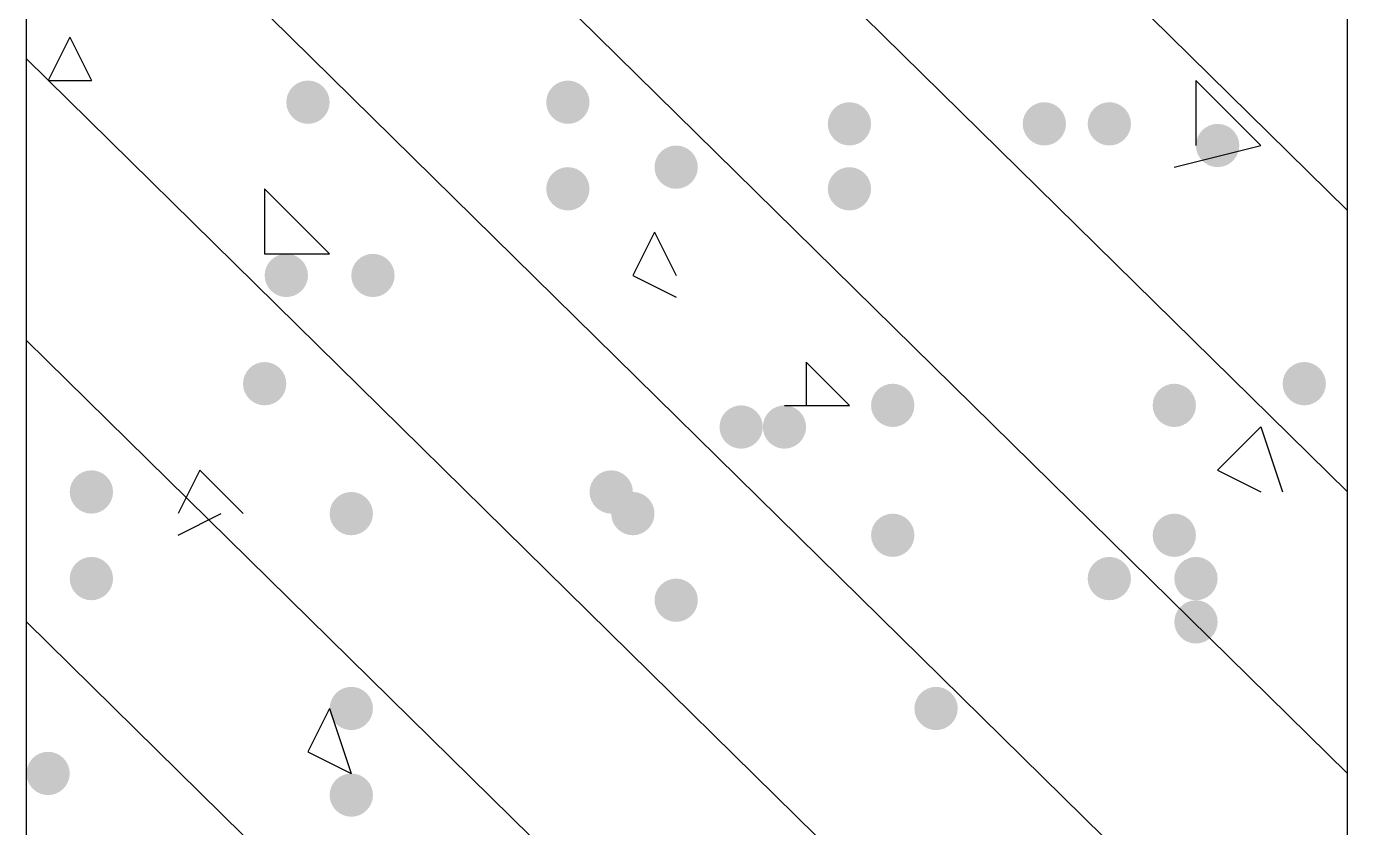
# Model space of a CAD drawing. Header units: inches. Extents: x 11 to 286, y 6 to 196.
# Drawn here: x 184.841 to 187.424, y 101.17 to 102.736 of the extents above; entities that cross this region are included whole.
import ezdxf

# ---------------------------------------------------------------- set-up
doc = ezdxf.new("R2010")
doc.units = ezdxf.units.IN
doc.header["$MEASUREMENT"] = 0
doc.layers.add('PDF_几何图形', color=7, linetype='Continuous')
doc.layers.add('PDF_实体填充', color=7, linetype='Continuous', true_color=0xffffff)

msp = doc.modelspace()

# ---------------------------------------------------------------- hatches: boundary and pattern name
at = {"layer": 'PDF_实体填充', "transparency": 33554559}
h = msp.add_hatch(color=7, dxfattribs=at)
edge = h.paths.add_edge_path(flags=0)
edge.add_spline(control_points=[(185.4341, 102.5878), (185.4341, 102.5645), (185.4151, 102.5454), (185.3918, 102.5454)], knot_values=[0, 0, 0, 0, 1, 1, 1, 1], degree=3, periodic=0)
edge.add_spline(control_points=[(185.3918, 102.5454), (185.3685, 102.5454), (185.3494, 102.5645), (185.3494, 102.5878)], knot_values=[0, 0, 0, 0, 1, 1, 1, 1], degree=3, periodic=0)
edge.add_line((185.3494, 102.5878), (185.3494, 102.5878))
edge.add_spline(control_points=[(185.3494, 102.5878), (185.3494, 102.6111), (185.3685, 102.6301), (185.3918, 102.6301)], knot_values=[0, 0, 0, 0, 1, 1, 1, 1], degree=3, periodic=0)
edge.add_spline(control_points=[(185.3918, 102.6301), (185.4151, 102.6301), (185.4341, 102.6111), (185.4341, 102.5878)], knot_values=[0, 0, 0, 0, 1, 1, 1, 1], degree=3, periodic=0)
edge.add_line((185.4341, 102.5878), (185.4341, 102.5878))
edge.add_line((185.4341, 102.5878), (185.4341, 102.5878))
h = msp.add_hatch(color=7, dxfattribs=at)
edge = h.paths.add_edge_path(flags=0)
edge.add_spline(control_points=[(185.9421, 102.5878), (185.9421, 102.5645), (185.9231, 102.5454), (185.8998, 102.5454)], knot_values=[0, 0, 0, 0, 1, 1, 1, 1], degree=3, periodic=0)
edge.add_spline(control_points=[(185.8998, 102.5454), (185.8765, 102.5454), (185.8574, 102.5645), (185.8574, 102.5878)], knot_values=[0, 0, 0, 0, 1, 1, 1, 1], degree=3, periodic=0)
edge.add_line((185.8574, 102.5878), (185.8574, 102.5878))
edge.add_spline(control_points=[(185.8574, 102.5878), (185.8574, 102.6111), (185.8765, 102.6301), (185.8998, 102.6301)], knot_values=[0, 0, 0, 0, 1, 1, 1, 1], degree=3, periodic=0)
edge.add_spline(control_points=[(185.8998, 102.6301), (185.9231, 102.6301), (185.9421, 102.6111), (185.9421, 102.5878)], knot_values=[0, 0, 0, 0, 1, 1, 1, 1], degree=3, periodic=0)
edge.add_line((185.9421, 102.5878), (185.9421, 102.5878))
edge.add_line((185.9421, 102.5878), (185.9421, 102.5878))
h = msp.add_hatch(color=7, dxfattribs=at)
edge = h.paths.add_edge_path(flags=0)
edge.add_spline(control_points=[(186.4924, 102.5454), (186.4924, 102.5222), (186.4734, 102.5031), (186.4501, 102.5031)], knot_values=[0, 0, 0, 0, 1, 1, 1, 1], degree=3, periodic=0)
edge.add_spline(control_points=[(186.4501, 102.5031), (186.4268, 102.5031), (186.4078, 102.5222), (186.4078, 102.5454)], knot_values=[0, 0, 0, 0, 1, 1, 1, 1], degree=3, periodic=0)
edge.add_line((186.4078, 102.5454), (186.4078, 102.5454))
edge.add_spline(control_points=[(186.4078, 102.5454), (186.4078, 102.5687), (186.4268, 102.5878), (186.4501, 102.5878)], knot_values=[0, 0, 0, 0, 1, 1, 1, 1], degree=3, periodic=0)
edge.add_spline(control_points=[(186.4501, 102.5878), (186.4734, 102.5878), (186.4924, 102.5687), (186.4924, 102.5454)], knot_values=[0, 0, 0, 0, 1, 1, 1, 1], degree=3, periodic=0)
edge.add_line((186.4924, 102.5454), (186.4924, 102.5454))
edge.add_line((186.4924, 102.5454), (186.4924, 102.5454))
h = msp.add_hatch(color=7, dxfattribs=at)
edge = h.paths.add_edge_path(flags=0)
edge.add_spline(control_points=[(186.8734, 102.5454), (186.8734, 102.5222), (186.8544, 102.5031), (186.8311, 102.5031)], knot_values=[0, 0, 0, 0, 1, 1, 1, 1], degree=3, periodic=0)
edge.add_spline(control_points=[(186.8311, 102.5031), (186.8078, 102.5031), (186.7888, 102.5222), (186.7888, 102.5454)], knot_values=[0, 0, 0, 0, 1, 1, 1, 1], degree=3, periodic=0)
edge.add_line((186.7888, 102.5454), (186.7888, 102.5454))
edge.add_spline(control_points=[(186.7888, 102.5454), (186.7888, 102.5687), (186.8078, 102.5878), (186.8311, 102.5878)], knot_values=[0, 0, 0, 0, 1, 1, 1, 1], degree=3, periodic=0)
edge.add_spline(control_points=[(186.8311, 102.5878), (186.8544, 102.5878), (186.8734, 102.5687), (186.8734, 102.5454)], knot_values=[0, 0, 0, 0, 1, 1, 1, 1], degree=3, periodic=0)
edge.add_line((186.8734, 102.5454), (186.8734, 102.5454))
edge.add_line((186.8734, 102.5454), (186.8734, 102.5454))
h = msp.add_hatch(color=7, dxfattribs=at)
edge = h.paths.add_edge_path(flags=0)
edge.add_spline(control_points=[(187.0004, 102.5454), (187.0004, 102.5222), (186.9814, 102.5031), (186.9581, 102.5031)], knot_values=[0, 0, 0, 0, 1, 1, 1, 1], degree=3, periodic=0)
edge.add_spline(control_points=[(186.9581, 102.5031), (186.9348, 102.5031), (186.9158, 102.5222), (186.9158, 102.5454)], knot_values=[0, 0, 0, 0, 1, 1, 1, 1], degree=3, periodic=0)
edge.add_line((186.9158, 102.5454), (186.9158, 102.5454))
edge.add_spline(control_points=[(186.9158, 102.5454), (186.9158, 102.5687), (186.9348, 102.5878), (186.9581, 102.5878)], knot_values=[0, 0, 0, 0, 1, 1, 1, 1], degree=3, periodic=0)
edge.add_spline(control_points=[(186.9581, 102.5878), (186.9814, 102.5878), (187.0004, 102.5687), (187.0004, 102.5454)], knot_values=[0, 0, 0, 0, 1, 1, 1, 1], degree=3, periodic=0)
edge.add_line((187.0004, 102.5454), (187.0004, 102.5454))
edge.add_line((187.0004, 102.5454), (187.0004, 102.5454))
h = msp.add_hatch(color=7, dxfattribs=at)
edge = h.paths.add_edge_path(flags=0)
edge.add_spline(control_points=[(187.2121, 102.5031), (187.2121, 102.4798), (187.1931, 102.4608), (187.1698, 102.4608)], knot_values=[0, 0, 0, 0, 1, 1, 1, 1], degree=3, periodic=0)
edge.add_spline(control_points=[(187.1698, 102.4608), (187.1465, 102.4608), (187.1274, 102.4798), (187.1274, 102.5031)], knot_values=[0, 0, 0, 0, 1, 1, 1, 1], degree=3, periodic=0)
edge.add_line((187.1274, 102.5031), (187.1274, 102.5031))
edge.add_spline(control_points=[(187.1274, 102.5031), (187.1274, 102.5264), (187.1465, 102.5454), (187.1698, 102.5454)], knot_values=[0, 0, 0, 0, 1, 1, 1, 1], degree=3, periodic=0)
edge.add_spline(control_points=[(187.1698, 102.5454), (187.1931, 102.5454), (187.2121, 102.5264), (187.2121, 102.5031)], knot_values=[0, 0, 0, 0, 1, 1, 1, 1], degree=3, periodic=0)
edge.add_line((187.2121, 102.5031), (187.2121, 102.5031))
edge.add_line((187.2121, 102.5031), (187.2121, 102.5031))
h = msp.add_hatch(color=7, dxfattribs=at)
edge = h.paths.add_edge_path(flags=0)
edge.add_spline(control_points=[(186.1538, 102.4608), (186.1538, 102.4375), (186.1347, 102.4184), (186.1114, 102.4184)], knot_values=[0, 0, 0, 0, 1, 1, 1, 1], degree=3, periodic=0)
edge.add_spline(control_points=[(186.1114, 102.4184), (186.0882, 102.4184), (186.0691, 102.4375), (186.0691, 102.4608)], knot_values=[0, 0, 0, 0, 1, 1, 1, 1], degree=3, periodic=0)
edge.add_line((186.0691, 102.4608), (186.0691, 102.4608))
edge.add_spline(control_points=[(186.0691, 102.4608), (186.0691, 102.4841), (186.0882, 102.5031), (186.1114, 102.5031)], knot_values=[0, 0, 0, 0, 1, 1, 1, 1], degree=3, periodic=0)
edge.add_spline(control_points=[(186.1114, 102.5031), (186.1347, 102.5031), (186.1538, 102.4841), (186.1538, 102.4608)], knot_values=[0, 0, 0, 0, 1, 1, 1, 1], degree=3, periodic=0)
edge.add_line((186.1538, 102.4608), (186.1538, 102.4608))
edge.add_line((186.1538, 102.4608), (186.1538, 102.4608))
h = msp.add_hatch(color=7, dxfattribs=at)
edge = h.paths.add_edge_path(flags=0)
edge.add_spline(control_points=[(185.9421, 102.4184), (185.9421, 102.3952), (185.9231, 102.3761), (185.8998, 102.3761)], knot_values=[0, 0, 0, 0, 1, 1, 1, 1], degree=3, periodic=0)
edge.add_spline(control_points=[(185.8998, 102.3761), (185.8765, 102.3761), (185.8574, 102.3952), (185.8574, 102.4184)], knot_values=[0, 0, 0, 0, 1, 1, 1, 1], degree=3, periodic=0)
edge.add_line((185.8574, 102.4184), (185.8574, 102.4184))
edge.add_spline(control_points=[(185.8574, 102.4184), (185.8574, 102.4417), (185.8765, 102.4608), (185.8998, 102.4608)], knot_values=[0, 0, 0, 0, 1, 1, 1, 1], degree=3, periodic=0)
edge.add_spline(control_points=[(185.8998, 102.4608), (185.9231, 102.4608), (185.9421, 102.4417), (185.9421, 102.4184)], knot_values=[0, 0, 0, 0, 1, 1, 1, 1], degree=3, periodic=0)
edge.add_line((185.9421, 102.4184), (185.9421, 102.4184))
edge.add_line((185.9421, 102.4184), (185.9421, 102.4184))
h = msp.add_hatch(color=7, dxfattribs=at)
edge = h.paths.add_edge_path(flags=0)
edge.add_spline(control_points=[(186.4924, 102.4184), (186.4924, 102.3952), (186.4734, 102.3761), (186.4501, 102.3761)], knot_values=[0, 0, 0, 0, 1, 1, 1, 1], degree=3, periodic=0)
edge.add_spline(control_points=[(186.4501, 102.3761), (186.4268, 102.3761), (186.4078, 102.3952), (186.4078, 102.4184)], knot_values=[0, 0, 0, 0, 1, 1, 1, 1], degree=3, periodic=0)
edge.add_line((186.4078, 102.4184), (186.4078, 102.4184))
edge.add_spline(control_points=[(186.4078, 102.4184), (186.4078, 102.4417), (186.4268, 102.4608), (186.4501, 102.4608)], knot_values=[0, 0, 0, 0, 1, 1, 1, 1], degree=3, periodic=0)
edge.add_spline(control_points=[(186.4501, 102.4608), (186.4734, 102.4608), (186.4924, 102.4417), (186.4924, 102.4184)], knot_values=[0, 0, 0, 0, 1, 1, 1, 1], degree=3, periodic=0)
edge.add_line((186.4924, 102.4184), (186.4924, 102.4184))
edge.add_line((186.4924, 102.4184), (186.4924, 102.4184))
h = msp.add_hatch(color=7, dxfattribs=at)
edge = h.paths.add_edge_path(flags=0)
edge.add_spline(control_points=[(185.3918, 102.2491), (185.3918, 102.2258), (185.3727, 102.2068), (185.3494, 102.2068)], knot_values=[0, 0, 0, 0, 1, 1, 1, 1], degree=3, periodic=0)
edge.add_spline(control_points=[(185.3494, 102.2068), (185.3262, 102.2068), (185.3071, 102.2258), (185.3071, 102.2491)], knot_values=[0, 0, 0, 0, 1, 1, 1, 1], degree=3, periodic=0)
edge.add_line((185.3071, 102.2491), (185.3071, 102.2491))
edge.add_spline(control_points=[(185.3071, 102.2491), (185.3071, 102.2724), (185.3262, 102.2914), (185.3494, 102.2914)], knot_values=[0, 0, 0, 0, 1, 1, 1, 1], degree=3, periodic=0)
edge.add_spline(control_points=[(185.3494, 102.2914), (185.3727, 102.2914), (185.3918, 102.2724), (185.3918, 102.2491)], knot_values=[0, 0, 0, 0, 1, 1, 1, 1], degree=3, periodic=0)
edge.add_line((185.3918, 102.2491), (185.3918, 102.2491))
edge.add_line((185.3918, 102.2491), (185.3918, 102.2491))
h = msp.add_hatch(color=7, dxfattribs=at)
edge = h.paths.add_edge_path(flags=0)
edge.add_spline(control_points=[(185.5611, 102.2491), (185.5611, 102.2258), (185.5421, 102.2068), (185.5188, 102.2068)], knot_values=[0, 0, 0, 0, 1, 1, 1, 1], degree=3, periodic=0)
edge.add_spline(control_points=[(185.5188, 102.2068), (185.4955, 102.2068), (185.4764, 102.2258), (185.4764, 102.2491)], knot_values=[0, 0, 0, 0, 1, 1, 1, 1], degree=3, periodic=0)
edge.add_line((185.4764, 102.2491), (185.4764, 102.2491))
edge.add_spline(control_points=[(185.4764, 102.2491), (185.4764, 102.2724), (185.4955, 102.2914), (185.5188, 102.2914)], knot_values=[0, 0, 0, 0, 1, 1, 1, 1], degree=3, periodic=0)
edge.add_spline(control_points=[(185.5188, 102.2914), (185.5421, 102.2914), (185.5611, 102.2724), (185.5611, 102.2491)], knot_values=[0, 0, 0, 0, 1, 1, 1, 1], degree=3, periodic=0)
edge.add_line((185.5611, 102.2491), (185.5611, 102.2491))
edge.add_line((185.5611, 102.2491), (185.5611, 102.2491))
h = msp.add_hatch(color=7, dxfattribs=at)
edge = h.paths.add_edge_path(flags=0)
edge.add_spline(control_points=[(185.3494, 102.0374), (185.3494, 102.0142), (185.3304, 101.9951), (185.3071, 101.9951)], knot_values=[0, 0, 0, 0, 1, 1, 1, 1], degree=3, periodic=0)
edge.add_spline(control_points=[(185.3071, 101.9951), (185.2838, 101.9951), (185.2648, 102.0142), (185.2648, 102.0374)], knot_values=[0, 0, 0, 0, 1, 1, 1, 1], degree=3, periodic=0)
edge.add_line((185.2648, 102.0374), (185.2648, 102.0374))
edge.add_spline(control_points=[(185.2648, 102.0374), (185.2648, 102.0607), (185.2838, 102.0798), (185.3071, 102.0798)], knot_values=[0, 0, 0, 0, 1, 1, 1, 1], degree=3, periodic=0)
edge.add_spline(control_points=[(185.3071, 102.0798), (185.3304, 102.0798), (185.3494, 102.0607), (185.3494, 102.0374)], knot_values=[0, 0, 0, 0, 1, 1, 1, 1], degree=3, periodic=0)
edge.add_line((185.3494, 102.0374), (185.3494, 102.0374))
edge.add_line((185.3494, 102.0374), (185.3494, 102.0374))
h = msp.add_hatch(color=7, dxfattribs=at)
edge = h.paths.add_edge_path(flags=0)
edge.add_spline(control_points=[(187.3814, 102.0374), (187.3814, 102.0142), (187.3624, 101.9951), (187.3391, 101.9951)], knot_values=[0, 0, 0, 0, 1, 1, 1, 1], degree=3, periodic=0)
edge.add_spline(control_points=[(187.3391, 101.9951), (187.3158, 101.9951), (187.2968, 102.0142), (187.2968, 102.0374)], knot_values=[0, 0, 0, 0, 1, 1, 1, 1], degree=3, periodic=0)
edge.add_line((187.2968, 102.0374), (187.2968, 102.0374))
edge.add_spline(control_points=[(187.2968, 102.0374), (187.2968, 102.0607), (187.3158, 102.0798), (187.3391, 102.0798)], knot_values=[0, 0, 0, 0, 1, 1, 1, 1], degree=3, periodic=0)
edge.add_spline(control_points=[(187.3391, 102.0798), (187.3624, 102.0798), (187.3814, 102.0607), (187.3814, 102.0374)], knot_values=[0, 0, 0, 0, 1, 1, 1, 1], degree=3, periodic=0)
edge.add_line((187.3814, 102.0374), (187.3814, 102.0374))
edge.add_line((187.3814, 102.0374), (187.3814, 102.0374))
h = msp.add_hatch(color=7, dxfattribs=at)
edge = h.paths.add_edge_path(flags=0)
edge.add_spline(control_points=[(186.5771, 101.9951), (186.5771, 101.9718), (186.5581, 101.9528), (186.5348, 101.9528)], knot_values=[0, 0, 0, 0, 1, 1, 1, 1], degree=3, periodic=0)
edge.add_spline(control_points=[(186.5348, 101.9528), (186.5115, 101.9528), (186.4924, 101.9718), (186.4924, 101.9951)], knot_values=[0, 0, 0, 0, 1, 1, 1, 1], degree=3, periodic=0)
edge.add_line((186.4924, 101.9951), (186.4924, 101.9951))
edge.add_spline(control_points=[(186.4924, 101.9951), (186.4924, 102.0184), (186.5115, 102.0374), (186.5348, 102.0374)], knot_values=[0, 0, 0, 0, 1, 1, 1, 1], degree=3, periodic=0)
edge.add_spline(control_points=[(186.5348, 102.0374), (186.5581, 102.0374), (186.5771, 102.0184), (186.5771, 101.9951)], knot_values=[0, 0, 0, 0, 1, 1, 1, 1], degree=3, periodic=0)
edge.add_line((186.5771, 101.9951), (186.5771, 101.9951))
edge.add_line((186.5771, 101.9951), (186.5771, 101.9951))
h = msp.add_hatch(color=7, dxfattribs=at)
edge = h.paths.add_edge_path(flags=0)
edge.add_spline(control_points=[(187.1274, 101.9951), (187.1274, 101.9718), (187.1084, 101.9528), (187.0851, 101.9528)], knot_values=[0, 0, 0, 0, 1, 1, 1, 1], degree=3, periodic=0)
edge.add_spline(control_points=[(187.0851, 101.9528), (187.0618, 101.9528), (187.0428, 101.9718), (187.0428, 101.9951)], knot_values=[0, 0, 0, 0, 1, 1, 1, 1], degree=3, periodic=0)
edge.add_line((187.0428, 101.9951), (187.0428, 101.9951))
edge.add_spline(control_points=[(187.0428, 101.9951), (187.0428, 102.0184), (187.0618, 102.0374), (187.0851, 102.0374)], knot_values=[0, 0, 0, 0, 1, 1, 1, 1], degree=3, periodic=0)
edge.add_spline(control_points=[(187.0851, 102.0374), (187.1084, 102.0374), (187.1274, 102.0184), (187.1274, 101.9951)], knot_values=[0, 0, 0, 0, 1, 1, 1, 1], degree=3, periodic=0)
edge.add_line((187.1274, 101.9951), (187.1274, 101.9951))
edge.add_line((187.1274, 101.9951), (187.1274, 101.9951))
h = msp.add_hatch(color=7, dxfattribs=at)
edge = h.paths.add_edge_path(flags=0)
edge.add_spline(control_points=[(186.2808, 101.9528), (186.2808, 101.9295), (186.2617, 101.9104), (186.2384, 101.9104)], knot_values=[0, 0, 0, 0, 1, 1, 1, 1], degree=3, periodic=0)
edge.add_spline(control_points=[(186.2384, 101.9104), (186.2152, 101.9104), (186.1961, 101.9295), (186.1961, 101.9528)], knot_values=[0, 0, 0, 0, 1, 1, 1, 1], degree=3, periodic=0)
edge.add_line((186.1961, 101.9528), (186.1961, 101.9528))
edge.add_spline(control_points=[(186.1961, 101.9528), (186.1961, 101.9761), (186.2152, 101.9951), (186.2384, 101.9951)], knot_values=[0, 0, 0, 0, 1, 1, 1, 1], degree=3, periodic=0)
edge.add_spline(control_points=[(186.2384, 101.9951), (186.2617, 101.9951), (186.2808, 101.9761), (186.2808, 101.9528)], knot_values=[0, 0, 0, 0, 1, 1, 1, 1], degree=3, periodic=0)
edge.add_line((186.2808, 101.9528), (186.2808, 101.9528))
edge.add_line((186.2808, 101.9528), (186.2808, 101.9528))
h = msp.add_hatch(color=7, dxfattribs=at)
edge = h.paths.add_edge_path(flags=0)
edge.add_spline(control_points=[(186.3654, 101.9528), (186.3654, 101.9295), (186.3464, 101.9104), (186.3231, 101.9104)], knot_values=[0, 0, 0, 0, 1, 1, 1, 1], degree=3, periodic=0)
edge.add_spline(control_points=[(186.3231, 101.9104), (186.2998, 101.9104), (186.2808, 101.9295), (186.2808, 101.9528)], knot_values=[0, 0, 0, 0, 1, 1, 1, 1], degree=3, periodic=0)
edge.add_line((186.2808, 101.9528), (186.2808, 101.9528))
edge.add_spline(control_points=[(186.2808, 101.9528), (186.2808, 101.9761), (186.2998, 101.9951), (186.3231, 101.9951)], knot_values=[0, 0, 0, 0, 1, 1, 1, 1], degree=3, periodic=0)
edge.add_spline(control_points=[(186.3231, 101.9951), (186.3464, 101.9951), (186.3654, 101.9761), (186.3654, 101.9528)], knot_values=[0, 0, 0, 0, 1, 1, 1, 1], degree=3, periodic=0)
edge.add_line((186.3654, 101.9528), (186.3654, 101.9528))
edge.add_line((186.3654, 101.9528), (186.3654, 101.9528))
h = msp.add_hatch(color=7, dxfattribs=at)
edge = h.paths.add_edge_path(flags=0)
edge.add_spline(control_points=[(185.0108, 101.8258), (185.0108, 101.8025), (184.9917, 101.7834), (184.9684, 101.7834)], knot_values=[0, 0, 0, 0, 1, 1, 1, 1], degree=3, periodic=0)
edge.add_spline(control_points=[(184.9684, 101.7834), (184.9452, 101.7834), (184.9261, 101.8025), (184.9261, 101.8258)], knot_values=[0, 0, 0, 0, 1, 1, 1, 1], degree=3, periodic=0)
edge.add_line((184.9261, 101.8258), (184.9261, 101.8258))
edge.add_spline(control_points=[(184.9261, 101.8258), (184.9261, 101.8491), (184.9452, 101.8681), (184.9684, 101.8681)], knot_values=[0, 0, 0, 0, 1, 1, 1, 1], degree=3, periodic=0)
edge.add_spline(control_points=[(184.9684, 101.8681), (184.9917, 101.8681), (185.0108, 101.8491), (185.0108, 101.8258)], knot_values=[0, 0, 0, 0, 1, 1, 1, 1], degree=3, periodic=0)
edge.add_line((185.0108, 101.8258), (185.0108, 101.8258))
edge.add_line((185.0108, 101.8258), (185.0108, 101.8258))
h = msp.add_hatch(color=7, dxfattribs=at)
edge = h.paths.add_edge_path(flags=0)
edge.add_spline(control_points=[(186.0268, 101.8258), (186.0268, 101.8025), (186.0077, 101.7834), (185.9844, 101.7834)], knot_values=[0, 0, 0, 0, 1, 1, 1, 1], degree=3, periodic=0)
edge.add_spline(control_points=[(185.9844, 101.7834), (185.9612, 101.7834), (185.9421, 101.8025), (185.9421, 101.8258)], knot_values=[0, 0, 0, 0, 1, 1, 1, 1], degree=3, periodic=0)
edge.add_line((185.9421, 101.8258), (185.9421, 101.8258))
edge.add_spline(control_points=[(185.9421, 101.8258), (185.9421, 101.8491), (185.9612, 101.8681), (185.9844, 101.8681)], knot_values=[0, 0, 0, 0, 1, 1, 1, 1], degree=3, periodic=0)
edge.add_spline(control_points=[(185.9844, 101.8681), (186.0077, 101.8681), (186.0268, 101.8491), (186.0268, 101.8258)], knot_values=[0, 0, 0, 0, 1, 1, 1, 1], degree=3, periodic=0)
edge.add_line((186.0268, 101.8258), (186.0268, 101.8258))
edge.add_line((186.0268, 101.8258), (186.0268, 101.8258))
h = msp.add_hatch(color=7, dxfattribs=at)
edge = h.paths.add_edge_path(flags=0)
edge.add_spline(control_points=[(185.5188, 101.7834), (185.5188, 101.7602), (185.4997, 101.7411), (185.4764, 101.7411)], knot_values=[0, 0, 0, 0, 1, 1, 1, 1], degree=3, periodic=0)
edge.add_spline(control_points=[(185.4764, 101.7411), (185.4532, 101.7411), (185.4341, 101.7602), (185.4341, 101.7834)], knot_values=[0, 0, 0, 0, 1, 1, 1, 1], degree=3, periodic=0)
edge.add_line((185.4341, 101.7834), (185.4341, 101.7834))
edge.add_spline(control_points=[(185.4341, 101.7834), (185.4341, 101.8067), (185.4532, 101.8258), (185.4764, 101.8258)], knot_values=[0, 0, 0, 0, 1, 1, 1, 1], degree=3, periodic=0)
edge.add_spline(control_points=[(185.4764, 101.8258), (185.4997, 101.8258), (185.5188, 101.8067), (185.5188, 101.7834)], knot_values=[0, 0, 0, 0, 1, 1, 1, 1], degree=3, periodic=0)
edge.add_line((185.5188, 101.7834), (185.5188, 101.7834))
edge.add_line((185.5188, 101.7834), (185.5188, 101.7834))
h = msp.add_hatch(color=7, dxfattribs=at)
edge = h.paths.add_edge_path(flags=0)
edge.add_spline(control_points=[(186.0691, 101.7834), (186.0691, 101.7602), (186.0501, 101.7411), (186.0268, 101.7411)], knot_values=[0, 0, 0, 0, 1, 1, 1, 1], degree=3, periodic=0)
edge.add_spline(control_points=[(186.0268, 101.7411), (186.0035, 101.7411), (185.9844, 101.7602), (185.9844, 101.7834)], knot_values=[0, 0, 0, 0, 1, 1, 1, 1], degree=3, periodic=0)
edge.add_line((185.9844, 101.7834), (185.9844, 101.7834))
edge.add_spline(control_points=[(185.9844, 101.7834), (185.9844, 101.8067), (186.0035, 101.8258), (186.0268, 101.8258)], knot_values=[0, 0, 0, 0, 1, 1, 1, 1], degree=3, periodic=0)
edge.add_spline(control_points=[(186.0268, 101.8258), (186.0501, 101.8258), (186.0691, 101.8067), (186.0691, 101.7834)], knot_values=[0, 0, 0, 0, 1, 1, 1, 1], degree=3, periodic=0)
edge.add_line((186.0691, 101.7834), (186.0691, 101.7834))
edge.add_line((186.0691, 101.7834), (186.0691, 101.7834))
h = msp.add_hatch(color=7, dxfattribs=at)
edge = h.paths.add_edge_path(flags=0)
edge.add_spline(control_points=[(186.5771, 101.7411), (186.5771, 101.7178), (186.5581, 101.6988), (186.5348, 101.6988)], knot_values=[0, 0, 0, 0, 1, 1, 1, 1], degree=3, periodic=0)
edge.add_spline(control_points=[(186.5348, 101.6988), (186.5115, 101.6988), (186.4924, 101.7178), (186.4924, 101.7411)], knot_values=[0, 0, 0, 0, 1, 1, 1, 1], degree=3, periodic=0)
edge.add_line((186.4924, 101.7411), (186.4924, 101.7411))
edge.add_spline(control_points=[(186.4924, 101.7411), (186.4924, 101.7644), (186.5115, 101.7834), (186.5348, 101.7834)], knot_values=[0, 0, 0, 0, 1, 1, 1, 1], degree=3, periodic=0)
edge.add_spline(control_points=[(186.5348, 101.7834), (186.5581, 101.7834), (186.5771, 101.7644), (186.5771, 101.7411)], knot_values=[0, 0, 0, 0, 1, 1, 1, 1], degree=3, periodic=0)
edge.add_line((186.5771, 101.7411), (186.5771, 101.7411))
edge.add_line((186.5771, 101.7411), (186.5771, 101.7411))
h = msp.add_hatch(color=7, dxfattribs=at)
edge = h.paths.add_edge_path(flags=0)
edge.add_spline(control_points=[(187.1274, 101.7411), (187.1274, 101.7178), (187.1084, 101.6988), (187.0851, 101.6988)], knot_values=[0, 0, 0, 0, 1, 1, 1, 1], degree=3, periodic=0)
edge.add_spline(control_points=[(187.0851, 101.6988), (187.0618, 101.6988), (187.0428, 101.7178), (187.0428, 101.7411)], knot_values=[0, 0, 0, 0, 1, 1, 1, 1], degree=3, periodic=0)
edge.add_line((187.0428, 101.7411), (187.0428, 101.7411))
edge.add_spline(control_points=[(187.0428, 101.7411), (187.0428, 101.7644), (187.0618, 101.7834), (187.0851, 101.7834)], knot_values=[0, 0, 0, 0, 1, 1, 1, 1], degree=3, periodic=0)
edge.add_spline(control_points=[(187.0851, 101.7834), (187.1084, 101.7834), (187.1274, 101.7644), (187.1274, 101.7411)], knot_values=[0, 0, 0, 0, 1, 1, 1, 1], degree=3, periodic=0)
edge.add_line((187.1274, 101.7411), (187.1274, 101.7411))
edge.add_line((187.1274, 101.7411), (187.1274, 101.7411))
h = msp.add_hatch(color=7, dxfattribs=at)
edge = h.paths.add_edge_path(flags=0)
edge.add_spline(control_points=[(185.0108, 101.6564), (185.0108, 101.6332), (184.9917, 101.6141), (184.9684, 101.6141)], knot_values=[0, 0, 0, 0, 1, 1, 1, 1], degree=3, periodic=0)
edge.add_spline(control_points=[(184.9684, 101.6141), (184.9452, 101.6141), (184.9261, 101.6332), (184.9261, 101.6564)], knot_values=[0, 0, 0, 0, 1, 1, 1, 1], degree=3, periodic=0)
edge.add_line((184.9261, 101.6564), (184.9261, 101.6564))
edge.add_spline(control_points=[(184.9261, 101.6564), (184.9261, 101.6797), (184.9452, 101.6988), (184.9684, 101.6988)], knot_values=[0, 0, 0, 0, 1, 1, 1, 1], degree=3, periodic=0)
edge.add_spline(control_points=[(184.9684, 101.6988), (184.9917, 101.6988), (185.0108, 101.6797), (185.0108, 101.6564)], knot_values=[0, 0, 0, 0, 1, 1, 1, 1], degree=3, periodic=0)
edge.add_line((185.0108, 101.6564), (185.0108, 101.6564))
edge.add_line((185.0108, 101.6564), (185.0108, 101.6564))
h = msp.add_hatch(color=7, dxfattribs=at)
edge = h.paths.add_edge_path(flags=0)
edge.add_spline(control_points=[(187.0004, 101.6564), (187.0004, 101.6332), (186.9814, 101.6141), (186.9581, 101.6141)], knot_values=[0, 0, 0, 0, 1, 1, 1, 1], degree=3, periodic=0)
edge.add_spline(control_points=[(186.9581, 101.6141), (186.9348, 101.6141), (186.9158, 101.6332), (186.9158, 101.6564)], knot_values=[0, 0, 0, 0, 1, 1, 1, 1], degree=3, periodic=0)
edge.add_line((186.9158, 101.6564), (186.9158, 101.6564))
edge.add_spline(control_points=[(186.9158, 101.6564), (186.9158, 101.6797), (186.9348, 101.6988), (186.9581, 101.6988)], knot_values=[0, 0, 0, 0, 1, 1, 1, 1], degree=3, periodic=0)
edge.add_spline(control_points=[(186.9581, 101.6988), (186.9814, 101.6988), (187.0004, 101.6797), (187.0004, 101.6564)], knot_values=[0, 0, 0, 0, 1, 1, 1, 1], degree=3, periodic=0)
edge.add_line((187.0004, 101.6564), (187.0004, 101.6564))
edge.add_line((187.0004, 101.6564), (187.0004, 101.6564))
h = msp.add_hatch(color=7, dxfattribs=at)
edge = h.paths.add_edge_path(flags=0)
edge.add_spline(control_points=[(187.1698, 101.6564), (187.1698, 101.6332), (187.1507, 101.6141), (187.1274, 101.6141)], knot_values=[0, 0, 0, 0, 1, 1, 1, 1], degree=3, periodic=0)
edge.add_spline(control_points=[(187.1274, 101.6141), (187.1042, 101.6141), (187.0851, 101.6332), (187.0851, 101.6564)], knot_values=[0, 0, 0, 0, 1, 1, 1, 1], degree=3, periodic=0)
edge.add_line((187.0851, 101.6564), (187.0851, 101.6564))
edge.add_spline(control_points=[(187.0851, 101.6564), (187.0851, 101.6797), (187.1042, 101.6988), (187.1274, 101.6988)], knot_values=[0, 0, 0, 0, 1, 1, 1, 1], degree=3, periodic=0)
edge.add_spline(control_points=[(187.1274, 101.6988), (187.1507, 101.6988), (187.1698, 101.6797), (187.1698, 101.6564)], knot_values=[0, 0, 0, 0, 1, 1, 1, 1], degree=3, periodic=0)
edge.add_line((187.1698, 101.6564), (187.1698, 101.6564))
edge.add_line((187.1698, 101.6564), (187.1698, 101.6564))
h = msp.add_hatch(color=7, dxfattribs=at)
edge = h.paths.add_edge_path(flags=0)
edge.add_spline(control_points=[(186.1538, 101.6141), (186.1538, 101.5908), (186.1347, 101.5718), (186.1114, 101.5718)], knot_values=[0, 0, 0, 0, 1, 1, 1, 1], degree=3, periodic=0)
edge.add_spline(control_points=[(186.1114, 101.5718), (186.0882, 101.5718), (186.0691, 101.5908), (186.0691, 101.6141)], knot_values=[0, 0, 0, 0, 1, 1, 1, 1], degree=3, periodic=0)
edge.add_line((186.0691, 101.6141), (186.0691, 101.6141))
edge.add_spline(control_points=[(186.0691, 101.6141), (186.0691, 101.6374), (186.0882, 101.6564), (186.1114, 101.6564)], knot_values=[0, 0, 0, 0, 1, 1, 1, 1], degree=3, periodic=0)
edge.add_spline(control_points=[(186.1114, 101.6564), (186.1347, 101.6564), (186.1538, 101.6374), (186.1538, 101.6141)], knot_values=[0, 0, 0, 0, 1, 1, 1, 1], degree=3, periodic=0)
edge.add_line((186.1538, 101.6141), (186.1538, 101.6141))
edge.add_line((186.1538, 101.6141), (186.1538, 101.6141))
h = msp.add_hatch(color=7, dxfattribs=at)
edge = h.paths.add_edge_path(flags=0)
edge.add_spline(control_points=[(187.1698, 101.5718), (187.1698, 101.5485), (187.1507, 101.5294), (187.1274, 101.5294)], knot_values=[0, 0, 0, 0, 1, 1, 1, 1], degree=3, periodic=0)
edge.add_spline(control_points=[(187.1274, 101.5294), (187.1042, 101.5294), (187.0851, 101.5485), (187.0851, 101.5718)], knot_values=[0, 0, 0, 0, 1, 1, 1, 1], degree=3, periodic=0)
edge.add_line((187.0851, 101.5718), (187.0851, 101.5718))
edge.add_spline(control_points=[(187.0851, 101.5718), (187.0851, 101.5951), (187.1042, 101.6141), (187.1274, 101.6141)], knot_values=[0, 0, 0, 0, 1, 1, 1, 1], degree=3, periodic=0)
edge.add_spline(control_points=[(187.1274, 101.6141), (187.1507, 101.6141), (187.1698, 101.5951), (187.1698, 101.5718)], knot_values=[0, 0, 0, 0, 1, 1, 1, 1], degree=3, periodic=0)
edge.add_line((187.1698, 101.5718), (187.1698, 101.5718))
edge.add_line((187.1698, 101.5718), (187.1698, 101.5718))
h = msp.add_hatch(color=7, dxfattribs=at)
edge = h.paths.add_edge_path(flags=0)
edge.add_spline(control_points=[(185.5188, 101.4024), (185.5188, 101.3792), (185.4997, 101.3601), (185.4764, 101.3601)], knot_values=[0, 0, 0, 0, 1, 1, 1, 1], degree=3, periodic=0)
edge.add_spline(control_points=[(185.4764, 101.3601), (185.4532, 101.3601), (185.4341, 101.3792), (185.4341, 101.4024)], knot_values=[0, 0, 0, 0, 1, 1, 1, 1], degree=3, periodic=0)
edge.add_line((185.4341, 101.4024), (185.4341, 101.4024))
edge.add_spline(control_points=[(185.4341, 101.4024), (185.4341, 101.4257), (185.4532, 101.4448), (185.4764, 101.4448)], knot_values=[0, 0, 0, 0, 1, 1, 1, 1], degree=3, periodic=0)
edge.add_spline(control_points=[(185.4764, 101.4448), (185.4997, 101.4448), (185.5188, 101.4257), (185.5188, 101.4024)], knot_values=[0, 0, 0, 0, 1, 1, 1, 1], degree=3, periodic=0)
edge.add_line((185.5188, 101.4024), (185.5188, 101.4024))
edge.add_line((185.5188, 101.4024), (185.5188, 101.4024))
h = msp.add_hatch(color=7, dxfattribs=at)
edge = h.paths.add_edge_path(flags=0)
edge.add_spline(control_points=[(186.6618, 101.4024), (186.6618, 101.3792), (186.6427, 101.3601), (186.6194, 101.3601)], knot_values=[0, 0, 0, 0, 1, 1, 1, 1], degree=3, periodic=0)
edge.add_spline(control_points=[(186.6194, 101.3601), (186.5962, 101.3601), (186.5771, 101.3792), (186.5771, 101.4024)], knot_values=[0, 0, 0, 0, 1, 1, 1, 1], degree=3, periodic=0)
edge.add_line((186.5771, 101.4024), (186.5771, 101.4024))
edge.add_spline(control_points=[(186.5771, 101.4024), (186.5771, 101.4257), (186.5962, 101.4448), (186.6194, 101.4448)], knot_values=[0, 0, 0, 0, 1, 1, 1, 1], degree=3, periodic=0)
edge.add_spline(control_points=[(186.6194, 101.4448), (186.6427, 101.4448), (186.6618, 101.4257), (186.6618, 101.4024)], knot_values=[0, 0, 0, 0, 1, 1, 1, 1], degree=3, periodic=0)
edge.add_line((186.6618, 101.4024), (186.6618, 101.4024))
edge.add_line((186.6618, 101.4024), (186.6618, 101.4024))
h = msp.add_hatch(color=7, dxfattribs=at)
edge = h.paths.add_edge_path(flags=0)
edge.add_spline(control_points=[(184.9261, 101.2754), (184.9261, 101.2522), (184.9071, 101.2331), (184.8838, 101.2331)], knot_values=[0, 0, 0, 0, 1, 1, 1, 1], degree=3, periodic=0)
edge.add_spline(control_points=[(184.8838, 101.2331), (184.8605, 101.2331), (184.8414, 101.2522), (184.8414, 101.2754)], knot_values=[0, 0, 0, 0, 1, 1, 1, 1], degree=3, periodic=0)
edge.add_line((184.8414, 101.2754), (184.8414, 101.2754))
edge.add_spline(control_points=[(184.8414, 101.2754), (184.8414, 101.2987), (184.8605, 101.3178), (184.8838, 101.3178)], knot_values=[0, 0, 0, 0, 1, 1, 1, 1], degree=3, periodic=0)
edge.add_spline(control_points=[(184.8838, 101.3178), (184.9071, 101.3178), (184.9261, 101.2987), (184.9261, 101.2754)], knot_values=[0, 0, 0, 0, 1, 1, 1, 1], degree=3, periodic=0)
edge.add_line((184.9261, 101.2754), (184.9261, 101.2754))
edge.add_line((184.9261, 101.2754), (184.9261, 101.2754))
h = msp.add_hatch(color=7, dxfattribs=at)
edge = h.paths.add_edge_path(flags=0)
edge.add_spline(control_points=[(185.5188, 101.2331), (185.5188, 101.2098), (185.4997, 101.1908), (185.4764, 101.1908)], knot_values=[0, 0, 0, 0, 1, 1, 1, 1], degree=3, periodic=0)
edge.add_spline(control_points=[(185.4764, 101.1908), (185.4532, 101.1908), (185.4341, 101.2098), (185.4341, 101.2331)], knot_values=[0, 0, 0, 0, 1, 1, 1, 1], degree=3, periodic=0)
edge.add_line((185.4341, 101.2331), (185.4341, 101.2331))
edge.add_spline(control_points=[(185.4341, 101.2331), (185.4341, 101.2564), (185.4532, 101.2754), (185.4764, 101.2754)], knot_values=[0, 0, 0, 0, 1, 1, 1, 1], degree=3, periodic=0)
edge.add_spline(control_points=[(185.4764, 101.2754), (185.4997, 101.2754), (185.5188, 101.2564), (185.5188, 101.2331)], knot_values=[0, 0, 0, 0, 1, 1, 1, 1], degree=3, periodic=0)
edge.add_line((185.5188, 101.2331), (185.5188, 101.2331))
edge.add_line((185.5188, 101.2331), (185.5188, 101.2331))

# ---------------------------------------------------------------- linework, layer by layer
at = {"layer": 'PDF_几何图形'}
for p, q in [((184.8414, 70.5414), (184.8414, 107.3291)), ((187.4238, 68.0014), (187.4238, 107.3291)), ((184.8414, 104.9161), (187.4238, 102.3761)), ((184.8414, 104.3658), (187.4238, 101.8258)), ((184.8414, 103.8154), (187.4238, 101.2754)), ((184.8414, 103.2228), (187.4238, 100.6828)), ((184.9261, 102.7148), (184.8838, 102.6301)), ((184.9261, 102.7148), (184.9684, 102.6301)), ((184.8414, 102.6724), (187.4238, 100.1324)), ((184.8838, 102.6301), (184.9684, 102.6301)), ((187.1274, 102.6301), (187.2544, 102.5031)), ((187.1274, 102.6301), (187.1274, 102.5031)), ((187.0851, 102.4608), (187.2544, 102.5031)), ((185.3071, 102.4184), (185.4341, 102.2914)), ((185.3071, 102.4184), (185.3071, 102.2914)), ((186.0691, 102.3338), (186.0268, 102.2491)), ((186.0691, 102.3338), (186.1114, 102.2491)), ((185.3071, 102.2914), (185.4341, 102.2914)), ((186.0268, 102.2491), (186.1114, 102.2068)), ((184.8414, 102.1221), (187.4238, 99.5821)), ((186.3654, 102.0798), (186.4501, 101.9951)), ((186.3654, 102.0798), (186.3654, 101.9951)), ((186.3231, 101.9951), (186.4501, 101.9951)), ((187.2544, 101.9528), (187.1698, 101.8681)), ((187.2544, 101.9528), (187.2968, 101.8258)), ((185.1801, 101.8681), (185.1378, 101.7834)), ((185.1801, 101.8681), (185.2648, 101.7834)), ((187.1698, 101.8681), (187.2544, 101.8258)), ((185.1378, 101.7411), (185.2224, 101.7834)), ((184.8414, 101.5718), (187.4238, 99.0318)), ((185.4341, 101.4024), (185.3918, 101.3178)), ((185.4341, 101.4024), (185.4764, 101.2754)), ((185.3918, 101.3178), (185.4764, 101.2754))]:
    msp.add_line(p, q, dxfattribs=at)

doc.saveas('drawing.dxf')
